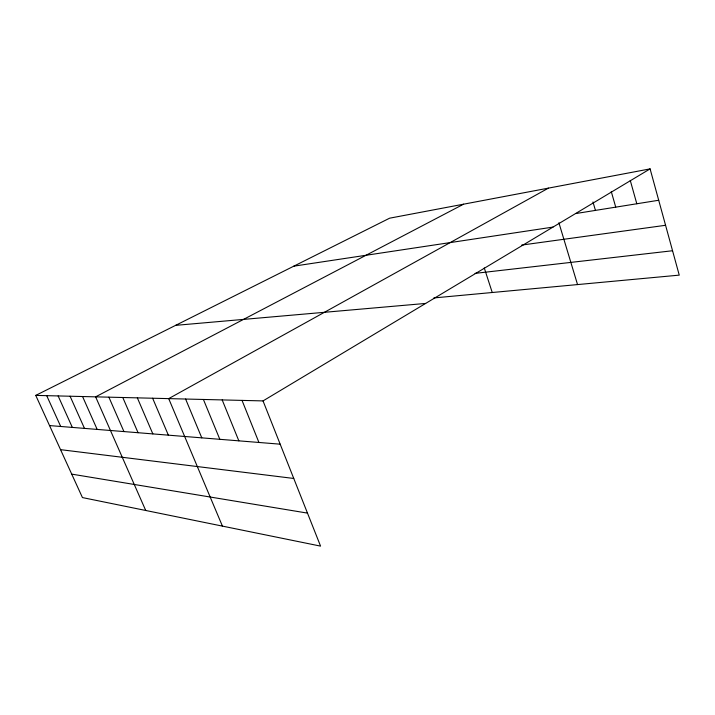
<?xml version="1.0" encoding="UTF-8"?>
<svg xmlns="http://www.w3.org/2000/svg" width="715" height="715" viewBox="0 0 715 715"><rect width="100%" height="100%" fill="white"/><g stroke="black" fill="none" stroke-linecap="round" stroke-linejoin="round"><path stroke-width="1.07" d="M263.031 400.909L320.561 546.117L82.439 497.577L35.75 395.395L263.031 400.909L650.096 168.883L679.25 275.132L433.844 297.932M548.441 188.125L168.704 398.621L222.428 526.115M463.561 204.195L95.622 396.843L145.726 510.474M35.75 395.395L389.612 218.191L650.096 168.883M575.879 213.535L658.712 200.254M293.82 266.159L552.999 227.093M521.7 245.075L665.576 225.288M475.055 273.38L672.556 250.742M175.604 325.352L425.64 303.437M49.541 425.577L280.173 444.176M60.543 449.655L293.749 478.46M71.732 474.125L307.477 513.111M46.707 395.654L60.704 426.48M58.138 395.94L72.34 427.418M70.079 396.226L84.486 428.392M82.565 396.53L97.177 429.42M108.886 397.165L123.945 431.574M122.783 397.504L138.058 432.718M137.352 397.862L152.849 433.907M152.635 398.228L168.365 435.158M185.605 399.033L201.791 437.857M203.409 399.462L219.827 439.314M222.186 399.917L238.846 440.842M242.028 400.4L258.928 442.46M484.261 267.928L492.242 292.507M558.889 222.749L577.541 284.579M592.976 201.961L595.434 210.398M611.271 191.566L615.731 207.144M630.273 180.448L636.806 203.766"/></g></svg>
